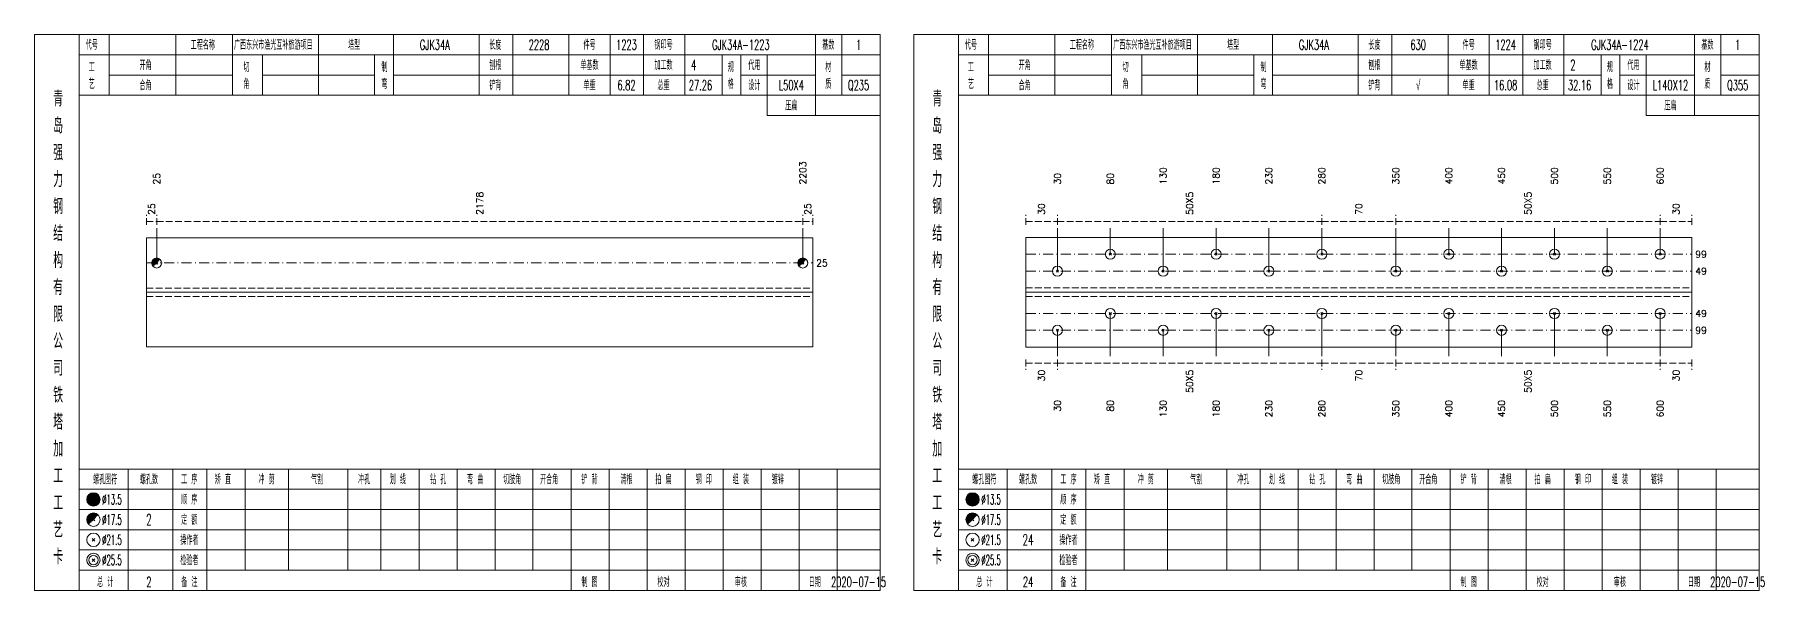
# Model space of a CAD drawing. Extents: x 0 to 2606, y -377 to 6479.
# Drawn here: x 1307 to 1821, y 1050 to 1215 of the extents above; entities that cross this region are included whole.
import ezdxf
from ezdxf.enums import TextEntityAlignment as Align

# ---------------------------------------------------------------- set-up
doc = ezdxf.new("R2010")
doc.units = 0
doc.header["$MEASUREMENT"] = 0
doc.linetypes.add('一点画线', pattern=[5.2, 3, -1, 0.2, -1])
doc.linetypes.add('虚线', pattern=[2.75, 2, -0.75])
doc.layers.get('0').update_dxf_attribs({"linetype": 'CONTINUOUS', "lineweight": 25})
doc.layers.add('1', color=7, linetype='CONTINUOUS', lineweight=25)
doc.layers.add('4', color=7, linetype='CONTINUOUS', lineweight=25)
doc.styles.get("Standard").update_dxf_attribs({"font": 'simplex.shx', "width": 0.7, "height": 3, "bigfont": 'gbhzfs.shx'})

msp = doc.modelspace()

# ---------------------------------------------------------------- linework, layer by layer
at = {"color": 8, "linetype": '虚线', "lineweight": 9}
for p, q in [((1340.3, 1158.5), (1340.3, 1161.5)), ((1340.3, 1159.5), (1343.3, 1159.5)), ((1343.3, 1158.5), (1343.3, 1161.5)), ((1343.3, 1158.5), (1343.3, 1161.5)), ((1343.3, 1159.5), (1535.4, 1159.5)), ((1535.4, 1158.5), (1535.4, 1161.5)), ((1535.4, 1158.5), (1535.4, 1161.5)), ((1535.4, 1159.5), (1538.4, 1159.5)), ((1538.4, 1158.5), (1538.4, 1161.5)), ((1601.7, 1158.5), (1601.7, 1161.5)), ((1601.7, 1159.5), (1611.13, 1159.5)), ((1611.13, 1158.5), (1611.13, 1161.5)), ((1611.13, 1158.5), (1611.13, 1161.5)), ((1611.13, 1159.5), (1689.74, 1159.5)), ((1689.74, 1158.5), (1689.74, 1161.5)), ((1689.74, 1158.5), (1689.74, 1161.5)), ((1689.74, 1159.5), (1711.76, 1159.5)), ((1711.76, 1158.5), (1711.76, 1161.5)), ((1711.76, 1158.5), (1711.76, 1161.5)), ((1711.76, 1159.5), (1790.37, 1159.5)), ((1790.37, 1158.5), (1790.37, 1161.5)), ((1790.37, 1158.5), (1790.37, 1161.5)), ((1790.37, 1159.5), (1799.8, 1159.5)), ((1799.8, 1158.5), (1799.8, 1161.5)), ((1601.7, 1118.5), (1601.7, 1115.5)), ((1601.7, 1117.5), (1611.13, 1117.5)), ((1611.13, 1118.5), (1611.13, 1115.5)), ((1611.13, 1118.5), (1611.13, 1115.5)), ((1611.13, 1117.5), (1689.74, 1117.5)), ((1689.74, 1118.5), (1689.74, 1115.5)), ((1689.74, 1118.5), (1689.74, 1115.5)), ((1689.74, 1117.5), (1711.76, 1117.5)), ((1711.76, 1118.5), (1711.76, 1115.5)), ((1711.76, 1118.5), (1711.76, 1115.5)), ((1711.76, 1117.5), (1790.37, 1117.5)), ((1790.37, 1118.5), (1790.37, 1115.5)), ((1790.37, 1118.5), (1790.37, 1115.5)), ((1790.37, 1117.5), (1799.8, 1117.5)), ((1799.8, 1118.5), (1799.8, 1115.5))]:
    msp.add_line(p, q, dxfattribs=at)
at = {"color": 7, "linetype": 'Continuous', "lineweight": 13}
for p, q in [((1343.3, 1147.2), (1343.3, 1157.5)), ((1535.4, 1147.2), (1535.4, 1157.5)), ((1611.13, 1144.79), (1611.13, 1157.5)), ((1626.86, 1149.79), (1626.86, 1157.5)), ((1642.58, 1144.79), (1642.58, 1157.5)), ((1658.3, 1149.79), (1658.3, 1157.5)), ((1674.02, 1144.79), (1674.02, 1157.5)), ((1689.74, 1149.79), (1689.74, 1157.5)), ((1711.76, 1144.79), (1711.76, 1157.5)), ((1727.48, 1149.79), (1727.48, 1157.5)), ((1743.2, 1144.79), (1743.2, 1157.5)), ((1758.92, 1149.79), (1758.92, 1157.5)), ((1774.64, 1144.79), (1774.64, 1157.5)), ((1790.37, 1149.79), (1790.37, 1157.5)), ((1626.56, 1149.49), (1627.16, 1150.09)), ((1627.16, 1149.49), (1626.56, 1150.09)), ((1658, 1149.49), (1658.6, 1150.09)), ((1658.6, 1149.49), (1658, 1150.09)), ((1689.44, 1149.49), (1690.04, 1150.09)), ((1690.04, 1149.49), (1689.44, 1150.09)), ((1727.18, 1149.49), (1727.78, 1150.09)), ((1727.78, 1149.49), (1727.18, 1150.09)), ((1758.62, 1149.49), (1759.22, 1150.09)), ((1759.22, 1149.49), (1758.62, 1150.09)), ((1790.07, 1149.49), (1790.67, 1150.09)), ((1790.67, 1149.49), (1790.07, 1150.09)), ((1610.83, 1144.49), (1611.43, 1145.09)), ((1611.43, 1144.49), (1610.83, 1145.09)), ((1642.28, 1144.49), (1642.88, 1145.09)), ((1642.88, 1144.49), (1642.28, 1145.09)), ((1673.72, 1144.49), (1674.32, 1145.09)), ((1674.32, 1144.49), (1673.72, 1145.09)), ((1711.46, 1144.49), (1712.06, 1145.09)), ((1712.06, 1144.49), (1711.46, 1145.09)), ((1742.9, 1144.49), (1743.5, 1145.09)), ((1743.5, 1144.49), (1742.9, 1145.09)), ((1774.34, 1144.49), (1774.94, 1145.09)), ((1774.94, 1144.49), (1774.34, 1145.09)), ((1626.86, 1132.21), (1626.86, 1119.5)), ((1658.3, 1132.21), (1658.3, 1119.5)), ((1689.74, 1132.21), (1689.74, 1119.5)), ((1727.48, 1132.21), (1727.48, 1119.5)), ((1758.92, 1132.21), (1758.92, 1119.5)), ((1790.37, 1132.21), (1790.37, 1119.5)), ((1611.13, 1127.21), (1611.13, 1119.5)), ((1642.58, 1127.21), (1642.58, 1119.5)), ((1674.02, 1127.21), (1674.02, 1119.5)), ((1711.76, 1127.21), (1711.76, 1119.5)), ((1743.2, 1127.21), (1743.2, 1119.5)), ((1774.64, 1127.21), (1774.64, 1119.5))]:
    msp.add_line(p, q, dxfattribs=at)
at = {"color": 7, "linetype": 'Continuous', "lineweight": 18}
for p, q in [((1340.3, 1154.7), (1340.3, 1122.3)), ((1340.3, 1154.7), (1538.4, 1154.7)), ((1538.4, 1154.7), (1538.4, 1122.3)), ((1601.7, 1154.79), (1601.7, 1122.21)), ((1601.7, 1154.79), (1799.8, 1154.79)), ((1799.8, 1154.79), (1799.8, 1122.21)), ((1340.3, 1138.5), (1538.4, 1138.5)), ((1601.7, 1138.5), (1799.8, 1138.5))]:
    msp.add_line(p, q, dxfattribs=at)
at = {"color": 3, "linetype": '一点画线', "lineweight": 13}
for p, q in [((1340.3, 1147.2), (1538.4, 1147.2)), ((1601.7, 1149.79), (1799.8, 1149.79)), ((1601.7, 1144.79), (1799.8, 1144.79)), ((1601.7, 1132.21), (1799.8, 1132.21)), ((1601.7, 1127.21), (1799.8, 1127.21))]:
    msp.add_line(p, q, dxfattribs=at)
at = {"color": 7, "linetype": 'Continuous', "lineweight": 0}
for p, q in [((1343, 1146.9), (1343.6, 1147.5)), ((1343, 1147.5), (1343.6, 1146.9)), ((1535.1, 1146.9), (1535.7, 1147.5)), ((1535.1, 1147.5), (1535.7, 1146.9))]:
    msp.add_line(p, q, dxfattribs=at)
at = {"color": 1, "linetype": '虚线', "lineweight": 18}
for p, q in [((1340.3, 1139.7), (1538.4, 1139.7)), ((1340.3, 1137.3), (1538.4, 1137.3)), ((1601.7, 1139.79), (1799.8, 1139.79)), ((1601.7, 1137.21), (1799.8, 1137.21))]:
    msp.add_line(p, q, dxfattribs=at)
at = {"color": 7, "linetype": 'Continuous', "lineweight": 13}
for centre in [(1343.3, 1147.2), (1535.4, 1147.2), (1626.86, 1149.79), (1658.3, 1149.79), (1689.74, 1149.79), (1727.48, 1149.79), (1758.92, 1149.79), (1790.37, 1149.79), (1611.13, 1144.79), (1642.58, 1144.79), (1674.02, 1144.79), (1711.76, 1144.79), (1743.2, 1144.79), (1774.64, 1144.79)]:
    msp.add_circle(centre, 1.5, dxfattribs=at)
for centre, radius in [((1343.3, 1147.2), 1.35), ((1343.3, 1147.2), 1.2), ((1343.3, 1147.2), 1.05), ((1343.3, 1147.2), 0.9), ((1343.3, 1147.2), 0.75), ((1343.3, 1147.2), 0.6), ((1343.3, 1147.2), 0.45), ((1343.3, 1147.2), 0.3), ((1343.3, 1147.2), 0.15), ((1535.4, 1147.2), 1.35), ((1535.4, 1147.2), 1.2), ((1535.4, 1147.2), 1.05), ((1535.4, 1147.2), 0.9), ((1535.4, 1147.2), 0.75), ((1535.4, 1147.2), 0.6), ((1535.4, 1147.2), 0.45), ((1535.4, 1147.2), 0.3), ((1535.4, 1147.2), 0.15)]:
    msp.add_arc(centre, radius, 45, 225, dxfattribs=at)
at = {"layer": '1', "color": 7, "linetype": 'Continuous', "lineweight": 13}
for p, q in [((1626.56, 1131.91), (1627.16, 1132.51)), ((1627.16, 1131.91), (1626.56, 1132.51)), ((1658, 1131.91), (1658.6, 1132.51)), ((1658.6, 1131.91), (1658, 1132.51)), ((1689.44, 1131.91), (1690.04, 1132.51)), ((1690.04, 1131.91), (1689.44, 1132.51)), ((1727.18, 1131.91), (1727.78, 1132.51)), ((1727.78, 1131.91), (1727.18, 1132.51)), ((1758.62, 1131.91), (1759.22, 1132.51)), ((1759.22, 1131.91), (1758.62, 1132.51)), ((1790.07, 1131.91), (1790.67, 1132.51)), ((1790.67, 1131.91), (1790.07, 1132.51)), ((1610.83, 1126.91), (1611.43, 1127.51)), ((1611.43, 1126.91), (1610.83, 1127.51)), ((1642.28, 1126.91), (1642.88, 1127.51)), ((1642.88, 1126.91), (1642.28, 1127.51)), ((1673.72, 1126.91), (1674.32, 1127.51)), ((1674.32, 1126.91), (1673.72, 1127.51)), ((1711.46, 1126.91), (1712.06, 1127.51)), ((1712.06, 1126.91), (1711.46, 1127.51)), ((1742.9, 1126.91), (1743.5, 1127.51)), ((1743.5, 1126.91), (1742.9, 1127.51)), ((1774.34, 1126.91), (1774.94, 1127.51)), ((1774.94, 1126.91), (1774.34, 1127.51))]:
    msp.add_line(p, q, dxfattribs=at)
at = {"layer": '1', "color": 7, "linetype": 'Continuous', "lineweight": 18}
for p, q in [((1340.3, 1122.3), (1538.4, 1122.3)), ((1601.7, 1122.21), (1799.8, 1122.21))]:
    msp.add_line(p, q, dxfattribs=at)
at = {"layer": '1', "color": 7, "linetype": 'Continuous', "lineweight": 13}
for centre in [(1626.86, 1132.21), (1658.3, 1132.21), (1689.74, 1132.21), (1727.48, 1132.21), (1758.92, 1132.21), (1790.37, 1132.21), (1611.13, 1127.21), (1642.58, 1127.21), (1674.02, 1127.21), (1711.76, 1127.21), (1743.2, 1127.21), (1774.64, 1127.21)]:
    msp.add_circle(centre, 1.5, dxfattribs=at)
at = {"layer": '4', "color": 1, "linetype": 'Continuous', "lineweight": 18}
for p, q in [((1320.3, 1050), (1320.3, 1215)), ((1329.2, 1197), (1329.2, 1215)), ((1349, 1197), (1349, 1215)), ((1365.8, 1197), (1365.8, 1215)), ((1391.4, 1197), (1391.4, 1215)), ((1413.7, 1197), (1413.7, 1215)), ((1439.2, 1197), (1439.2, 1215)), ((1449.2, 1197), (1449.2, 1215)), ((1465.9, 1197), (1465.9, 1215)), ((1478.1, 1197), (1478.1, 1215)), ((1488.1, 1197), (1488.1, 1215)), ((1500.3, 1197), (1500.3, 1215)), ((1539.2, 1191), (1539.2, 1215)), ((1547, 1197), (1547, 1215)), ((1581.7, 1050), (1581.7, 1215)), ((1590.6, 1197), (1590.6, 1215)), ((1610.4, 1197), (1610.4, 1215)), ((1627.2, 1197), (1627.2, 1215)), ((1652.8, 1197), (1652.8, 1215)), ((1675.1, 1197), (1675.1, 1215)), ((1700.6, 1197), (1700.6, 1215)), ((1710.6, 1197), (1710.6, 1215)), ((1727.3, 1197), (1727.3, 1215)), ((1739.5, 1197), (1739.5, 1215)), ((1749.5, 1197), (1749.5, 1215)), ((1761.7, 1197), (1761.7, 1215)), ((1800.6, 1191), (1800.6, 1215)), ((1808.4, 1197), (1808.4, 1215)), ((1320.3, 1209), (1558.4, 1209)), ((1374.8, 1197), (1374.8, 1209)), ((1408.1, 1197), (1408.1, 1209)), ((1511.4, 1197), (1511.4, 1209)), ((1517, 1197), (1517, 1209)), ((1524.8, 1191), (1524.8, 1209)), ((1581.7, 1209), (1819.8, 1209)), ((1636.2, 1197), (1636.2, 1209)), ((1669.5, 1197), (1669.5, 1209)), ((1772.8, 1197), (1772.8, 1209)), ((1778.4, 1197), (1778.4, 1209)), ((1786.2, 1191), (1786.2, 1209)), ((1329.2, 1203), (1365.8, 1203)), ((1374.8, 1203), (1408.1, 1203)), ((1413.7, 1203), (1511.4, 1203)), ((1517, 1203), (1539.2, 1203)), ((1547, 1203), (1558.4, 1203)), ((1590.6, 1203), (1627.2, 1203)), ((1636.2, 1203), (1669.5, 1203)), ((1675.1, 1203), (1772.8, 1203)), ((1778.4, 1203), (1800.6, 1203)), ((1808.4, 1203), (1819.8, 1203)), ((1320.3, 1197), (1558.4, 1197)), ((1581.7, 1197), (1819.8, 1197)), ((1524.8, 1191), (1558.4, 1191)), ((1786.2, 1191), (1819.8, 1191)), ((1320.3, 1086), (1558.4, 1086)), ((1334.8, 1050), (1334.8, 1086)), ((1348.1, 1050), (1348.1, 1086)), ((1358.2, 1050), (1358.2, 1086)), ((1369.6, 1056), (1369.6, 1086)), ((1382.5, 1056), (1382.5, 1086)), ((1400.1, 1056), (1400.1, 1086)), ((1410, 1056), (1410, 1086)), ((1421.3, 1056), (1421.3, 1086)), ((1432.6, 1056), (1432.6, 1086)), ((1443.9, 1056), (1443.9, 1086)), ((1455.1, 1056), (1455.1, 1086)), ((1466.5, 1056), (1466.5, 1086)), ((1477.8, 1056), (1477.8, 1086)), ((1489.1, 1056), (1489.1, 1086)), ((1500.4, 1056), (1500.4, 1086)), ((1511.7, 1056), (1511.7, 1086)), ((1523, 1056), (1523, 1086)), ((1534.3, 1056), (1534.3, 1086)), ((1545.6, 1056), (1545.6, 1086)), ((1581.7, 1086), (1819.8, 1086)), ((1596.2, 1050), (1596.2, 1086)), ((1609.5, 1050), (1609.5, 1086)), ((1619.6, 1050), (1619.6, 1086)), ((1631, 1056), (1631, 1086)), ((1643.9, 1056), (1643.9, 1086)), ((1661.5, 1056), (1661.5, 1086)), ((1671.4, 1056), (1671.4, 1086)), ((1682.7, 1056), (1682.7, 1086)), ((1694, 1056), (1694, 1086)), ((1705.3, 1056), (1705.3, 1086)), ((1716.5, 1056), (1716.5, 1086)), ((1727.9, 1056), (1727.9, 1086)), ((1739.2, 1056), (1739.2, 1086)), ((1750.5, 1056), (1750.5, 1086)), ((1761.8, 1056), (1761.8, 1086)), ((1773.1, 1056), (1773.1, 1086)), ((1784.4, 1056), (1784.4, 1086)), ((1795.7, 1056), (1795.7, 1086)), ((1807, 1056), (1807, 1086)), ((1320.3, 1080), (1558.4, 1080)), ((1581.7, 1080), (1819.8, 1080)), ((1320.3, 1074), (1558.4, 1074)), ((1581.7, 1074), (1819.8, 1074)), ((1320.3, 1068), (1558.4, 1068)), ((1581.7, 1068), (1819.8, 1068)), ((1320.3, 1062), (1558.4, 1062)), ((1581.7, 1062), (1819.8, 1062)), ((1320.3, 1056), (1558.4, 1056)), ((1466.5, 1050), (1466.5, 1056)), ((1477.8, 1050), (1477.8, 1056)), ((1489.1, 1050), (1489.1, 1056)), ((1500.4, 1050), (1500.4, 1056)), ((1511.7, 1050), (1511.7, 1056)), ((1523, 1050), (1523, 1056)), ((1534.3, 1050), (1534.3, 1056)), ((1545.6, 1050), (1545.6, 1056)), ((1581.7, 1056), (1819.8, 1056)), ((1727.9, 1050), (1727.9, 1056)), ((1739.2, 1050), (1739.2, 1056)), ((1750.5, 1050), (1750.5, 1056)), ((1761.8, 1050), (1761.8, 1056)), ((1773.1, 1050), (1773.1, 1056)), ((1784.4, 1050), (1784.4, 1056)), ((1795.7, 1050), (1795.7, 1056)), ((1807, 1050), (1807, 1056))]:
    msp.add_line(p, q, dxfattribs=at)
at = {"layer": '4', "color": 7, "linetype": 'Continuous', "lineweight": 13}
for p, q in [((1324.3, 1076.8), (1324.7, 1077.2)), ((1324.7, 1076.8), (1324.3, 1077.2)), ((1585.7, 1076.8), (1586.1, 1077.2)), ((1586.1, 1076.8), (1585.7, 1077.2)), ((1324.1, 1064.6), (1324.9, 1065.4)), ((1324.9, 1064.6), (1324.1, 1065.4)), ((1585.5, 1064.6), (1586.3, 1065.4)), ((1586.3, 1064.6), (1585.5, 1065.4)), ((1324.1, 1058.6), (1324.9, 1059.4)), ((1324.9, 1058.6), (1324.1, 1059.4)), ((1585.5, 1058.6), (1586.3, 1059.4)), ((1586.3, 1058.6), (1585.5, 1059.4))]:
    msp.add_line(p, q, dxfattribs=at)
at = {"layer": '4', "color": 7, "linetype": 'Continuous', "lineweight": 0}
for p, q in [((1324.1, 1070.6), (1324.9, 1071.4)), ((1324.1, 1071.4), (1324.9, 1070.6)), ((1585.5, 1070.6), (1586.3, 1071.4)), ((1585.5, 1071.4), (1586.3, 1070.6))]:
    msp.add_line(p, q, dxfattribs=at)
at = {"layer": '4', "color": 1, "linetype": 'Continuous', "lineweight": 18}
for points in [[(1307, 1215), (1307, 1050), (1558.4, 1050), (1558.4, 1215)], [(1568.4, 1215), (1568.4, 1050), (1819.8, 1050), (1819.8, 1215)]]:
    msp.add_lwpolyline(points, close=True, dxfattribs=at)
at = {"layer": '4', "color": 7, "linetype": 'Continuous', "lineweight": 13}
for centre, radius in [((1324.5, 1077), 2), ((1324.5, 1077), 1.8), ((1324.5, 1077), 1.6), ((1324.5, 1077), 1.4), ((1324.5, 1077), 1.2), ((1324.5, 1077), 1), ((1324.5, 1077), 0.8), ((1324.5, 1077), 0.6), ((1324.5, 1077), 0.4), ((1324.5, 1077), 0.2), ((1585.9, 1077), 2), ((1585.9, 1077), 1.8), ((1585.9, 1077), 1.6), ((1585.9, 1077), 1.4), ((1585.9, 1077), 1.2), ((1585.9, 1077), 1), ((1585.9, 1077), 0.8), ((1585.9, 1077), 0.6), ((1585.9, 1077), 0.4), ((1585.9, 1077), 0.2), ((1324.5, 1071), 2), ((1585.9, 1071), 2), ((1324.5, 1065), 2), ((1585.9, 1065), 2), ((1324.5, 1059), 2), ((1324.5, 1059), 1.4), ((1585.9, 1059), 2), ((1585.9, 1059), 1.4)]:
    msp.add_circle(centre, radius, dxfattribs=at)
for centre, radius in [((1324.5, 1071), 1.8), ((1324.5, 1071), 1.6), ((1324.5, 1071), 1.4), ((1324.5, 1071), 1.2), ((1324.5, 1071), 1), ((1324.5, 1071), 0.8), ((1324.5, 1071), 0.6), ((1324.5, 1071), 0.4), ((1324.5, 1071), 0.2), ((1585.9, 1071), 1.8), ((1585.9, 1071), 1.6), ((1585.9, 1071), 1.4), ((1585.9, 1071), 1.2), ((1585.9, 1071), 1), ((1585.9, 1071), 0.8), ((1585.9, 1071), 0.6), ((1585.9, 1071), 0.4), ((1585.9, 1071), 0.2)]:
    msp.add_arc(centre, radius, 45, 225, dxfattribs=at)

# ---------------------------------------------------------------- texts
at = {"color": 7, "linetype": 'Continuous', "lineweight": 13}
for s, p in [('25', (1343.3, 1170.5)), ('2203', (1535.4, 1170.5)), ('30', (1611.13, 1170.5)), ('80', (1626.86, 1170.5)), ('130', (1642.58, 1170.5)), ('180', (1658.3, 1170.5)), ('230', (1674.02, 1170.5)), ('280', (1689.74, 1170.5)), ('350', (1711.76, 1170.5)), ('400', (1727.48, 1170.5)), ('450', (1743.2, 1170.5)), ('500', (1758.92, 1170.5)), ('550', (1774.64, 1170.5)), ('600', (1790.37, 1170.5))]:
    msp.add_text(s, height=2, rotation=90, dxfattribs=at).set_placement(p, align=Align.MIDDLE_LEFT)
at = {"color": 8, "linetype": 'Continuous', "lineweight": 9}
for s, p in [('2178', (1439.35, 1161.5)), ('50X5', (1650.44, 1161.5)), ('50X5', (1751.06, 1161.5)), ('25', (1341.8, 1161.5)), ('25', (1536.9, 1161.5)), ('30', (1606.42, 1161.5)), ('70', (1700.75, 1161.5)), ('30', (1795.08, 1161.5))]:
    msp.add_text(s, height=2, rotation=90, dxfattribs=at).set_placement(p, align=Align.MIDDLE_LEFT)
at = {"color": 7, "linetype": 'Continuous', "lineweight": 13}
for s, p in [('25', (1539.4, 1147.2)), ('99', (1800.8, 1149.79)), ('49', (1800.8, 1144.79)), ('49', (1800.8, 1132.21)), ('99', (1800.8, 1127.21))]:
    msp.add_text(s, height=2, dxfattribs=at).set_placement(p, align=Align.MIDDLE_LEFT)
at = {"color": 8, "linetype": 'Continuous', "lineweight": 9}
for s, p in [('30', (1606.42, 1115.5)), ('50X5', (1650.44, 1115.5)), ('70', (1700.75, 1115.5)), ('50X5', (1751.06, 1115.5)), ('30', (1795.08, 1115.5))]:
    msp.add_text(s, height=2, rotation=90, dxfattribs=at).set_placement(p, align=Align.MIDDLE_RIGHT)
at = {"layer": '1', "color": 7, "linetype": 'Continuous', "lineweight": 13}
for s, p in [('30', (1611.13, 1106.5)), ('80', (1626.86, 1106.5)), ('130', (1642.58, 1106.5)), ('180', (1658.3, 1106.5)), ('230', (1674.02, 1106.5)), ('280', (1689.74, 1106.5)), ('350', (1711.76, 1106.5)), ('400', (1727.48, 1106.5)), ('450', (1743.2, 1106.5)), ('500', (1758.92, 1106.5)), ('550', (1774.64, 1106.5)), ('600', (1790.37, 1106.5))]:
    msp.add_text(s, height=2, rotation=90, dxfattribs=at).set_placement(p, align=Align.MIDDLE_RIGHT)
at = {"layer": '4', "color": 1, "linetype": 'Continuous', "lineweight": 13}
for s, height, width, p in [('代号', 3, 0.6, (1324, 1212)), ('工程名称', 3, 0.6, (1357, 1212)), ('广西东兴市渔光互补旅游项目', 3, 0.6, (1378, 1212)), ('塔型', 3, 0.6, (1402, 1212)), ('GJK34A', 3, 0.6, (1426, 1212)), ('长度', 3, 0.6, (1444, 1212)), ('2228', 3, 0.6, (1457, 1212)), ('件号', 3, 0.6, (1472, 1212)), ('1223', 3, 0.6, (1483, 1212)), ('钢印号', 3, 0.6, (1494, 1212)), ('GJK34A-1223', 3, 0.6, (1517, 1212)), ('基数', 3, 0.6, (1543, 1212)), ('1', 3, 0.6, (1552, 1212)), ('代号', 3, 0.6, (1585.4, 1212)), ('工程名称', 3, 0.6, (1618.4, 1212)), ('广西东兴市渔光互补旅游项目', 3, 0.6, (1639.4, 1212)), ('塔型', 3, 0.6, (1663.4, 1212)), ('GJK34A', 3, 0.6, (1687.4, 1212)), ('长度', 3, 0.6, (1705.4, 1212)), ('630', 3, 0.6, (1718.4, 1212)), ('件号', 3, 0.6, (1733.4, 1212)), ('1224', 3, 0.6, (1744.4, 1212)), ('钢印号', 3, 0.6, (1755.4, 1212)), ('GJK34A-1224', 3, 0.6, (1778.4, 1212)), ('基数', 3, 0.6, (1804.4, 1212)), ('1', 3, 0.6, (1813.4, 1212)), ('工', 3, 0.6, (1324, 1205.4)), ('开角', 3, 0.6, (1340, 1206)), ('切', 3, 0.6, (1370, 1205.4)), ('制', 3, 0.6, (1411, 1205.4)), ('刨根', 3, 0.6, (1444, 1206)), ('单基数', 3, 0.6, (1472, 1206)), ('加工数', 3, 0.6, (1494, 1206)), ('4', 3, 0.6, (1503, 1206)), ('规', 3, 0.6, (1514, 1205.4)), ('代用', 3, 0.6, (1521, 1206)), ('材', 3, 0.6, (1543, 1205.4)), ('工', 3, 0.6, (1585.4, 1205.4)), ('开角', 3, 0.6, (1601.4, 1206)), ('切', 3, 0.6, (1631.4, 1205.4)), ('制', 3, 0.6, (1672.4, 1205.4)), ('刨根', 3, 0.6, (1705.4, 1206)), ('单基数', 3, 0.6, (1733.4, 1206)), ('加工数', 3, 0.6, (1755.4, 1206)), ('2', 3, 0.6, (1764.4, 1206)), ('规', 3, 0.6, (1775.4, 1205.4)), ('代用', 3, 0.6, (1782.4, 1206)), ('材', 3, 0.6, (1804.4, 1205.4)), ('青', 4.6, 0.8, (1314, 1196)), ('艺', 3, 0.6, (1324, 1200.4)), ('合角', 3, 0.6, (1340, 1200)), ('角', 3, 0.6, (1370, 1200.4)), ('弯', 3, 0.6, (1411, 1200.4)), ('铲背', 3, 0.6, (1444, 1200)), ('单重', 3, 0.6, (1472, 1200)), ('6.82', 3, 0.6, (1483, 1200)), ('总重', 3, 0.6, (1494, 1200)), ('27.26', 3, 0.6, (1505, 1200)), ('格', 3, 0.6, (1514, 1200.4)), ('设计', 3, 0.6, (1521, 1200)), ('L50X4', 3, 0.6, (1532, 1200)), ('质', 3, 0.6, (1543, 1200.4)), ('Q235', 3, 0.6, (1552, 1200)), ('青', 4.6, 0.8, (1575.4, 1196)), ('艺', 3, 0.6, (1585.4, 1200.4)), ('合角', 3, 0.6, (1601.4, 1200)), ('角', 3, 0.6, (1631.4, 1200.4)), ('弯', 3, 0.6, (1672.4, 1200.4)), ('铲背', 3, 0.6, (1705.4, 1200)), ('√', 3, 0.6, (1718.4, 1200)), ('单重', 3, 0.6, (1733.4, 1200)), ('16.08', 3, 0.6, (1744.4, 1200)), ('总重', 3, 0.6, (1755.4, 1200)), ('32.16', 3, 0.6, (1766.4, 1200)), ('格', 3, 0.6, (1775.4, 1200.4)), ('设计', 3, 0.6, (1782.4, 1200)), ('L140X12', 3, 0.6, (1793.4, 1200)), ('质', 3, 0.6, (1804.4, 1200.4)), ('Q355', 3, 0.6, (1813.4, 1200)), ('压扁', 3, 0.6, (1532, 1194)), ('压扁', 3, 0.6, (1793.4, 1194)), ('岛', 4.6, 0.8, (1314, 1188)), ('岛', 4.6, 0.8, (1575.4, 1188)), ('强', 4.6, 0.8, (1314, 1180)), ('强', 4.6, 0.8, (1575.4, 1180)), ('力', 4.6, 0.8, (1314, 1172)), ('力', 4.6, 0.8, (1575.4, 1172)), ('钢', 4.6, 0.8, (1314, 1164)), ('钢', 4.6, 0.8, (1575.4, 1164)), ('结', 4.6, 0.8, (1314, 1156)), ('结', 4.6, 0.8, (1575.4, 1156)), ('构', 4.6, 0.8, (1314, 1148)), ('构', 4.6, 0.8, (1575.4, 1148)), ('有', 4.6, 0.8, (1314, 1140)), ('有', 4.6, 0.8, (1575.4, 1140)), ('限', 4.6, 0.8, (1314, 1132)), ('限', 4.6, 0.8, (1575.4, 1132)), ('公', 4.6, 0.8, (1314, 1124)), ('公', 4.6, 0.8, (1575.4, 1124)), ('司', 4.6, 0.8, (1314, 1116)), ('司', 4.6, 0.8, (1575.4, 1116)), ('铁', 4.6, 0.8, (1314, 1108)), ('铁', 4.6, 0.8, (1575.4, 1108)), ('塔', 4.6, 0.8, (1314, 1100)), ('塔', 4.6, 0.8, (1575.4, 1100)), ('加', 4.6, 0.8, (1314, 1092)), ('加', 4.6, 0.8, (1575.4, 1092)), ('工', 4.6, 0.8, (1314, 1084)), ('工', 4.6, 0.8, (1575.4, 1084)), ('螺孔图符', 3, 0.6, (1328, 1083)), ('螺孔数', 3, 0.6, (1341, 1083)), ('工 序', 3, 0.6, (1353, 1083)), ('矫 直', 3, 0.6, (1363, 1083)), ('冲 剪', 3, 0.6, (1376, 1083)), ('气割', 3, 0.6, (1391, 1083)), ('冲孔', 3, 0.6, (1405, 1083)), ('划 线', 3, 0.6, (1415, 1083)), ('钻 孔', 3, 0.6, (1427, 1083)), ('弯 曲', 3, 0.6, (1438, 1083)), ('切肢角', 3, 0.6, (1449, 1083)), ('开合角', 3, 0.6, (1460, 1083)), ('铲 背', 3, 0.6, (1472, 1083)), ('清根', 3, 0.6, (1483, 1083)), ('拍 扁', 3, 0.6, (1494, 1083)), ('钢 印', 3, 0.6, (1506, 1083)), ('组 装', 3, 0.6, (1517, 1083)), ('镀锌', 3, 0.6, (1528, 1083)), ('螺孔图符', 3, 0.6, (1589.4, 1083)), ('螺孔数', 3, 0.6, (1602.4, 1083)), ('工 序', 3, 0.6, (1614.4, 1083)), ('矫 直', 3, 0.6, (1624.4, 1083)), ('冲 剪', 3, 0.6, (1637.4, 1083)), ('气割', 3, 0.6, (1652.4, 1083)), ('冲孔', 3, 0.6, (1666.4, 1083)), ('划 线', 3, 0.6, (1676.4, 1083)), ('钻 孔', 3, 0.6, (1688.4, 1083)), ('弯 曲', 3, 0.6, (1699.4, 1083)), ('切肢角', 3, 0.6, (1710.4, 1083)), ('开合角', 3, 0.6, (1721.4, 1083)), ('铲 背', 3, 0.6, (1733.4, 1083)), ('清根', 3, 0.6, (1744.4, 1083)), ('拍 扁', 3, 0.6, (1755.4, 1083)), ('钢 印', 3, 0.6, (1767.4, 1083)), ('组 装', 3, 0.6, (1778.4, 1083)), ('镀锌', 3, 0.6, (1789.4, 1083)), ('工', 4.6, 0.8, (1314, 1076)), ('%%C13.5', 3, 0.5, (1330, 1077)), ('顺 序', 3, 0.6, (1353, 1077)), ('工', 4.6, 0.8, (1575.4, 1076)), ('%%C13.5', 3, 0.5, (1591.4, 1077)), ('顺 序', 3, 0.6, (1614.4, 1077)), ('艺', 4.6, 0.8, (1314, 1068)), ('%%C17.5', 3, 0.5, (1330, 1071)), ('2', 3.2, 0.6, (1341, 1071)), ('定 额', 3, 0.6, (1353, 1071)), ('艺', 4.6, 0.8, (1575.4, 1068)), ('%%C17.5', 3, 0.5, (1591.4, 1071)), ('定 额', 3, 0.6, (1614.4, 1071)), ('%%C21.5', 3, 0.5, (1330, 1065)), ('操作者', 3, 0.6, (1353, 1065)), ('%%C21.5', 3, 0.5, (1591.4, 1065)), ('24', 3.2, 0.6, (1602.4, 1065)), ('操作者', 3, 0.6, (1614.4, 1065)), ('卡', 4.6, 0.8, (1314, 1060)), ('%%C25.5', 3, 0.5, (1330, 1059)), ('检验者', 3, 0.6, (1353, 1059)), ('卡', 4.6, 0.8, (1575.4, 1060)), ('%%C25.5', 3, 0.5, (1591.4, 1059)), ('检验者', 3, 0.6, (1614.4, 1059)), ('总 计', 3, 0.6, (1328, 1052.5)), ('2', 3, 0.6, (1341, 1052.5)), ('备 注', 3, 0.6, (1353, 1052.5)), ('制 图', 3, 0.6, (1472, 1052.5)), ('校对', 3, 0.6, (1494, 1052.5)), ('审核', 3, 0.6, (1517, 1052.5)), ('日期', 3, 0.6, (1539, 1052.5)), ('2020-07-15', 3, 0.6, (1552, 1052.5)), ('总 计', 3, 0.6, (1589.4, 1052.5)), ('24', 3, 0.6, (1602.4, 1052.5)), ('备 注', 3, 0.6, (1614.4, 1052.5)), ('制 图', 3, 0.6, (1733.4, 1052.5)), ('校对', 3, 0.6, (1755.4, 1052.5)), ('审核', 3, 0.6, (1778.4, 1052.5)), ('日期', 3, 0.6, (1800.4, 1052.5)), ('2020-07-15', 3, 0.6, (1813.4, 1052.5))]:
    msp.add_text(s, height=height, dxfattribs=dict(at, width=width)).set_placement(p, align=Align.MIDDLE_CENTER)

doc.saveas('drawing.dxf')
